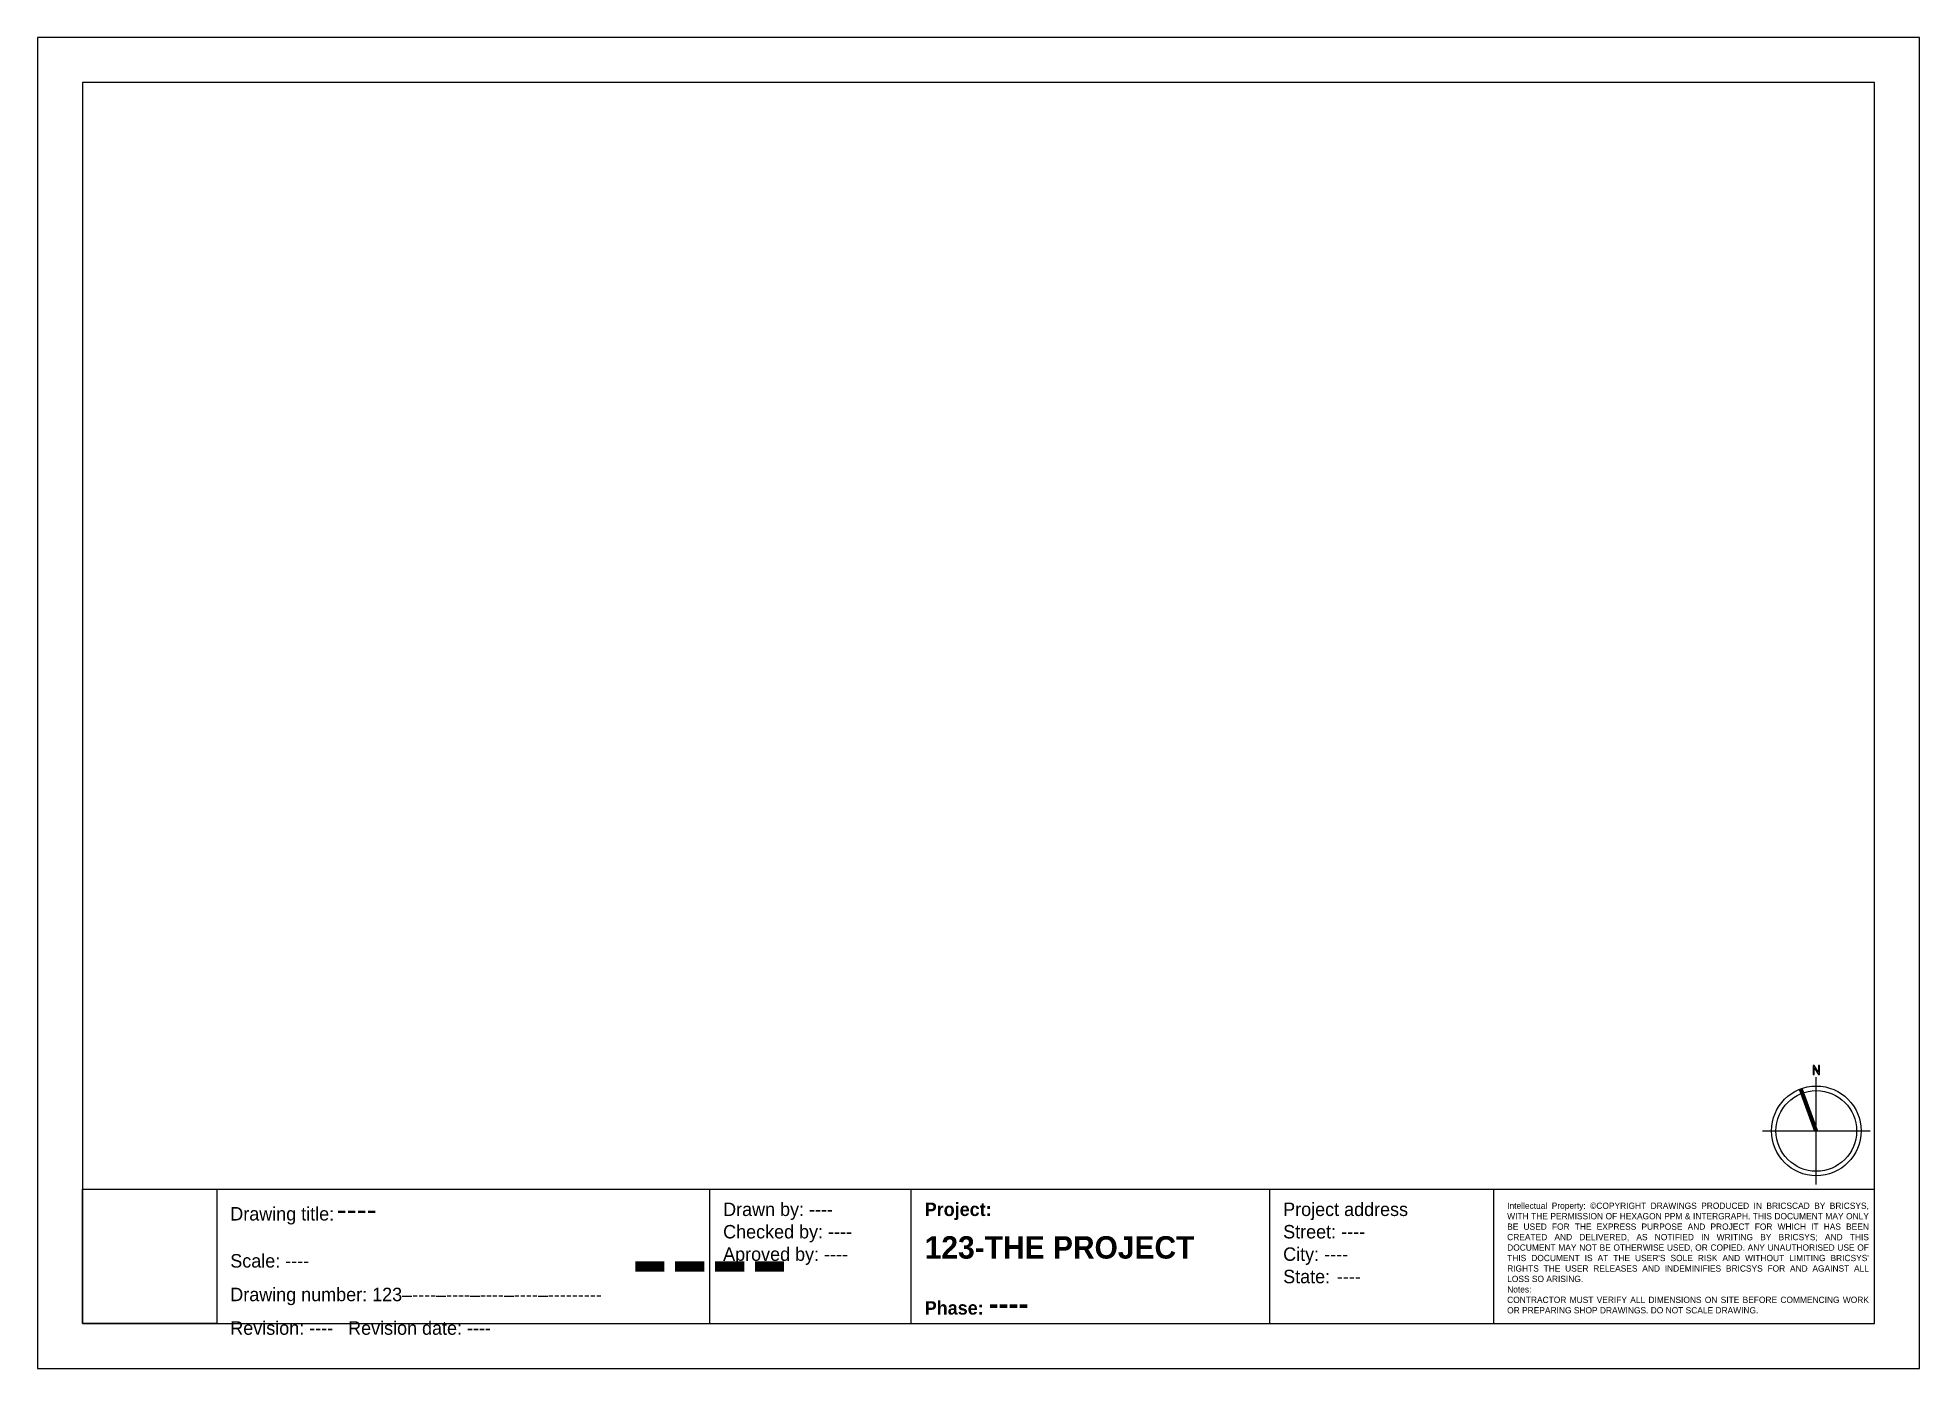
# Paper-space layout 'A3 L' of a CAD drawing. Header units: millimetres. Extents: x 0 to 420, y 0 to 297.
import ezdxf

# ---------------------------------------------------------------- set-up
doc = ezdxf.new("R2010")
doc.units = ezdxf.units.MM
doc.layers.add('Titleblock Elements', color=250, linetype='Continuous')
doc.styles.add('Titleblock', font='bahnschrift.ttf', dxfattribs={"height": 1.5})
picture_1 = doc.add_image_def('image1.png', size_in_pixel=(256, 256))

# ---------------------------------------------------------------- blocks, each defined once
blk = doc.blocks.new('*U16')
at = {"lineweight": 200}
blk.add_line((0, 0), (-3.42, 9.4), dxfattribs=at)
for p, q in [((0, -12), (0, 12)), ((-12, 0), (12, 0))]:
    blk.add_line(p, q)
blk.add_lwpolyline([(-0.74, 14.58), (-0.74, 12.58), (-0.46, 12.58), (-0.46, 14.05), (0.48, 12.58), (0.74, 12.58), (0.74, 14.58), (0.46, 14.58), (0.46, 13.09), (-0.49, 14.58)], close=True)
for radius in [10, 9]:
    blk.add_circle((0, 0), radius)
blk = doc.blocks.new('Titleblock A3 L')
at = {"layer": 'Titleblock Elements'}
for p, q in [((10, 40), (410, 40)), ((150, 10), (150, 40)), ((195, 10), (195, 40)), ((275, 10), (275, 40)), ((325, 10), (325, 40))]:
    blk.add_line(p, q, dxfattribs=at)
for points in [[(0, 0), (420, 0), (420, 297), (0, 297)], [(10, 10), (410, 10), (410, 287), (10, 287)]]:
    blk.add_lwpolyline(points, close=True, dxfattribs=at)
blk.add_blockref('*U16', (397, 53))
at = {"layer": 'Titleblock Elements', "char_height": 1.5, "attachment_point": 1, "line_spacing_factor": 1.5, "style": 'Titleblock'}
for s, insert, width in [('{\\H2x;Drawing title:} {\\H3.3333333333x;----}\\P\\H2x;Scale: ----\\PDrawing number: 123–----–----–----–----–---------\\PRevision: ----   Revision date: ----', (43, 38), 107), ('\\pxql;{\\fBahnschrift|b1|i0|c0|p34;\\H2x;Project:}\\H2x;\\P\\fBahnschrift|b1|i0|c0|p34;\\H1.6666666667x;123-THE PROJECT\\P\\H0.6x;Phase: \\H1.6666666667x;----', (198, 37), 184)]:
    blk.add_mtext(s, dxfattribs=dict(at, insert=insert, width=width))
at = {"layer": 'Titleblock Elements', "attachment_point": 1, "style": 'Titleblock'}
for s, insert, char_height, width in [('\\H0.6x;Drawn by: ----\\PChecked by: ----\\PAproved by: ----', (153, 37), 5, 136.7798), ('Project address\\PStreet: ----\\PCity: ----\\PState: ^I----', (278, 37), 3, 47), ("\\pxqj;Intellectual Property: ©COPYRIGHT DRAWINGS PRODUCED IN BRICSCAD BY BRICSYS, WITH THE PERMISSION OF HEXAGON PPM & INTERGRAPH. THIS DOCUMENT MAY ONLY BE USED FOR THE EXPRESS PURPOSE AND PROJECT FOR WHICH IT HAS BEEN CREATED AND DELIVERED, AS NOTIFIED IN WRITING BY BRICSYS; AND THIS DOCUMENT MAY NOT BE OTHERWISE USED, OR COPIED. ANY UNAUTHORISED USE OF THIS DOCUMENT IS AT THE USER'S SOLE RISK AND WITHOUT LIMITING BRICSYS' RIGHTS THE USER RELEASES AND INDEMINIFIES BRICSYS FOR AND AGAINST ALL LOSS SO ARISING.\\PNotes:\\PCONTRACTOR MUST VERIFY ALL DIMENSIONS ON SITE BEFORE COMMENCING WORK OR PREPARING SHOP DRAWINGS. DO NOT SCALE DRAWING.", (328, 37), 1.4, 80.5)]:
    blk.add_mtext(s, dxfattribs=dict(at, insert=insert, char_height=char_height, width=width))
at = {"layer": 'Titleblock Elements', "color": 1, "insert": (150, 25), "char_height": 20, "attachment_point": 5, "style": 'Titleblock'}
blk.add_mtext('----', dxfattribs=at)
at = {"layer": 'Titleblock Elements'}
image = blk.add_image(picture_1, insert=(10, 10), size_in_units=(30, 30), dxfattribs=at)
image.dxf.flags = 7

psp = doc.layouts.new('A3 L')

# ---------------------------------------------------------------- block references
psp.add_blockref('Titleblock A3 L', (0, 0))

doc.saveas('drawing.dxf')
